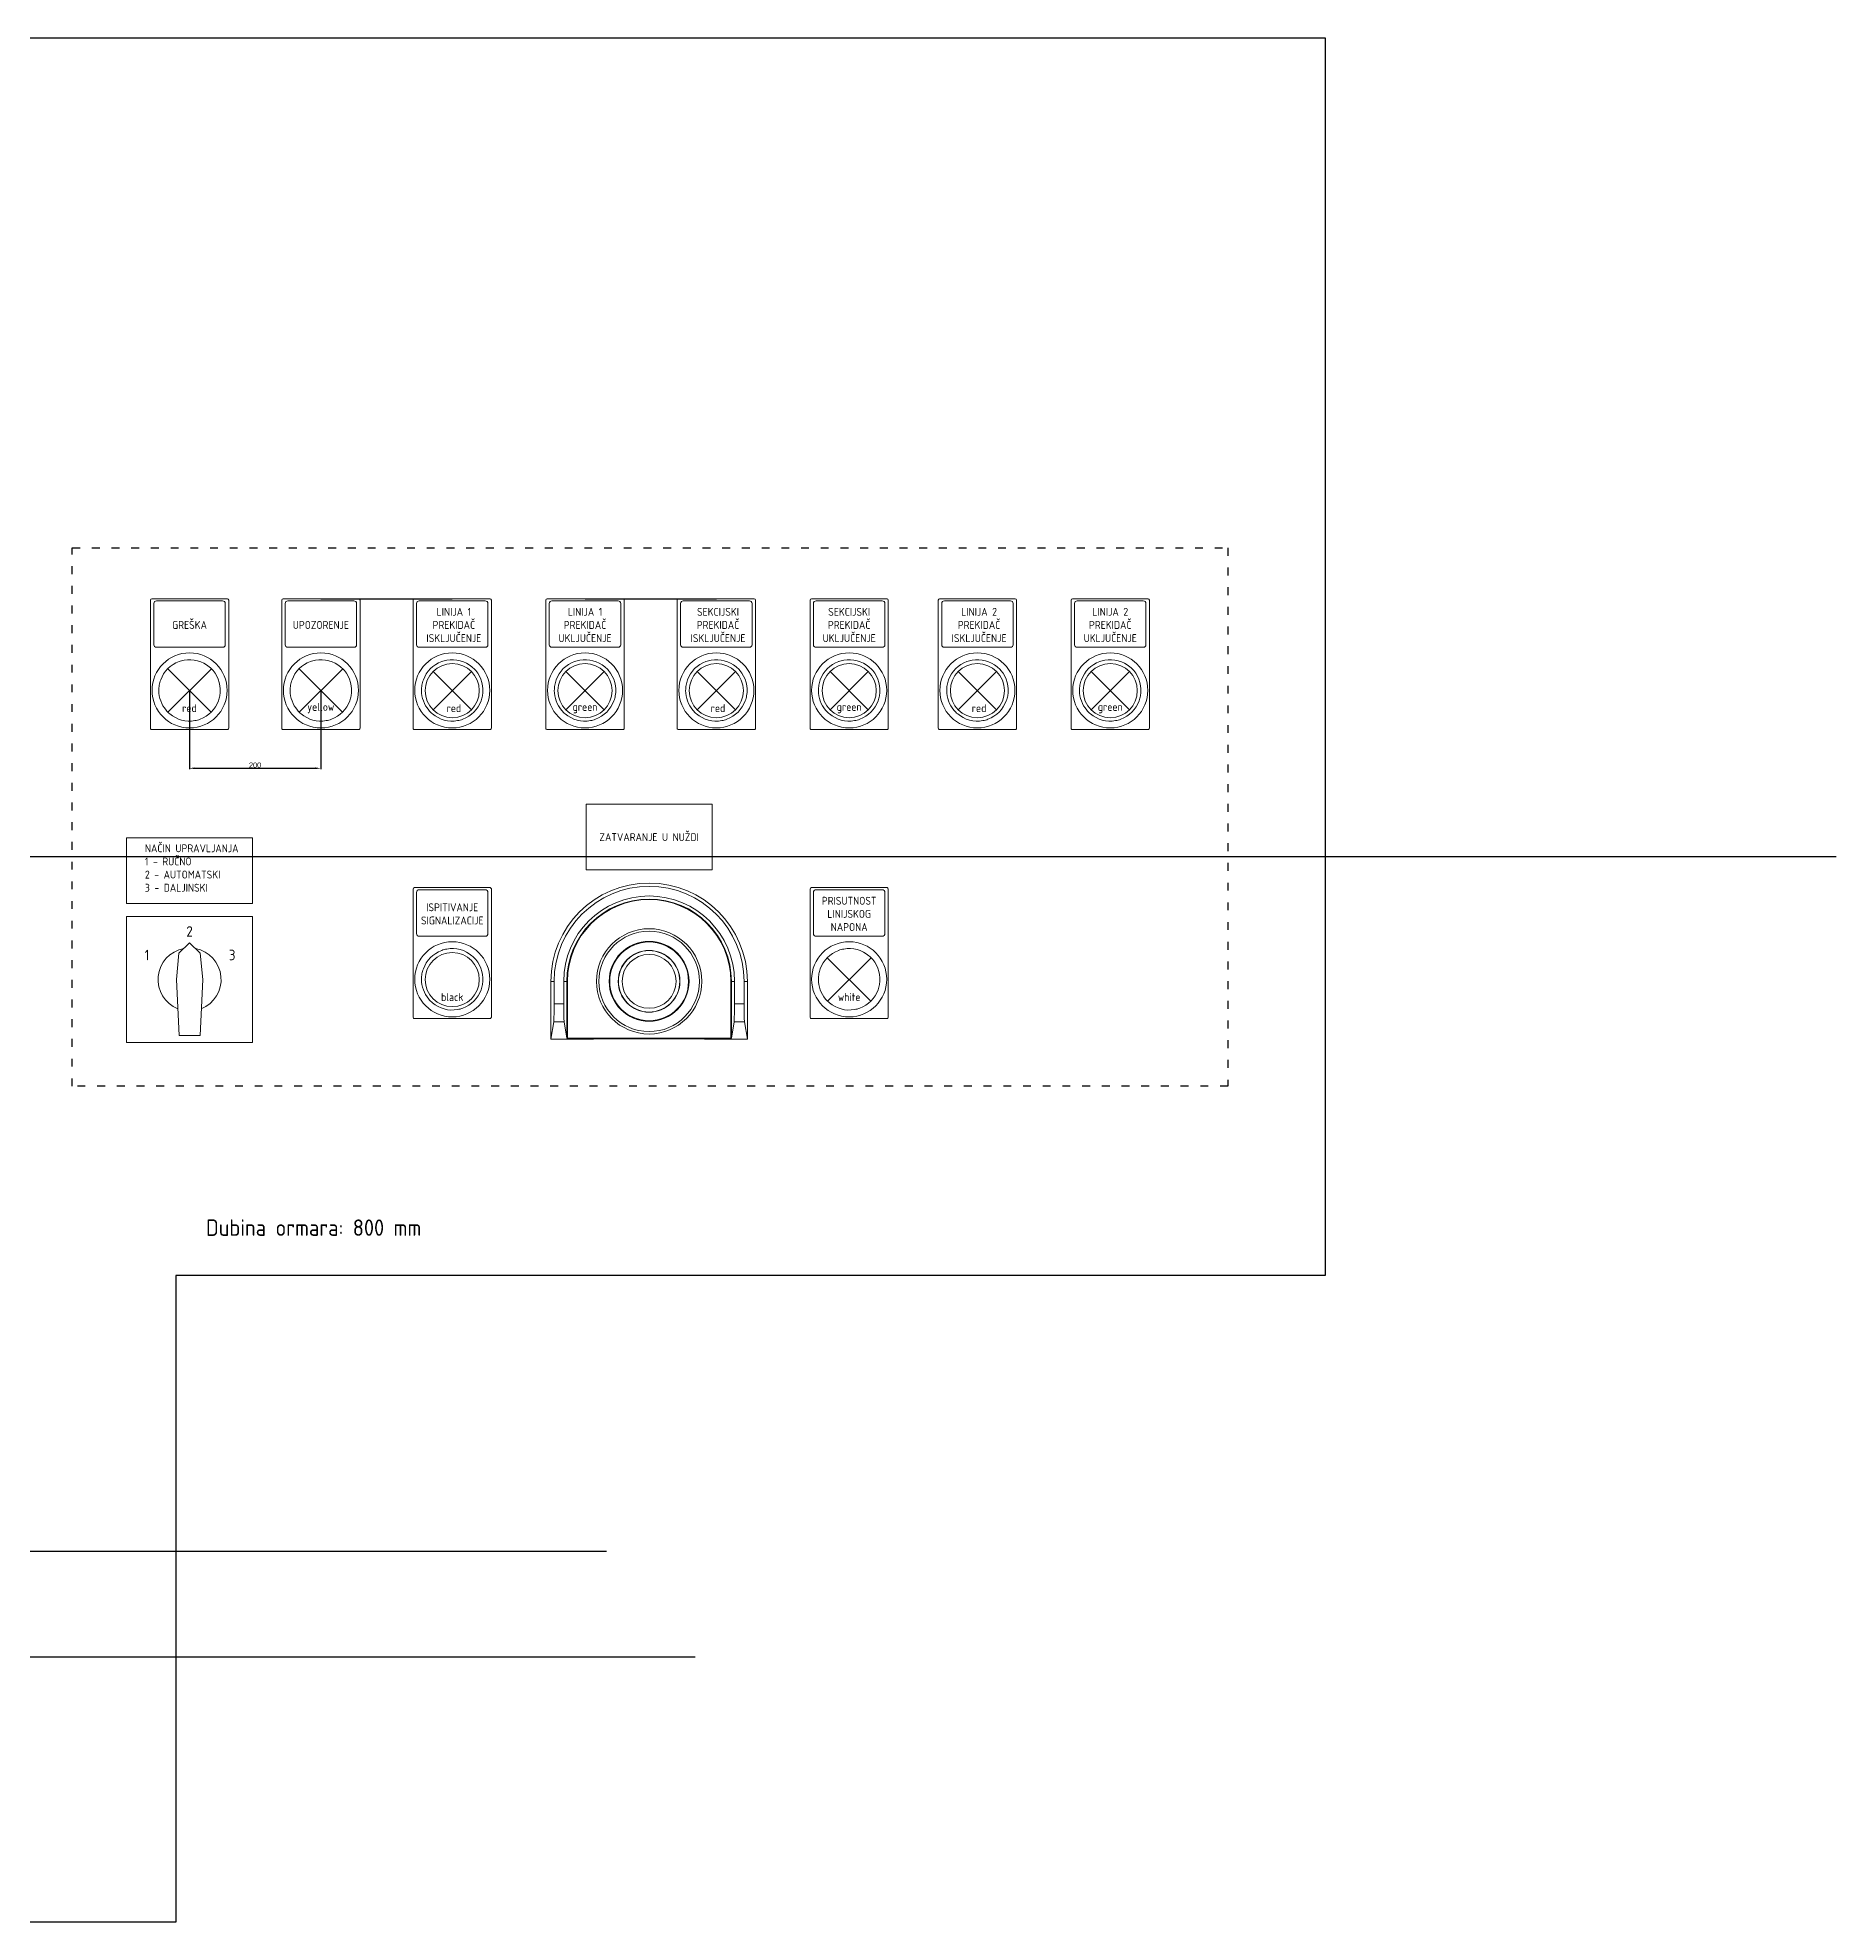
# Model space of a CAD drawing. Header units: millimetres. Extents: x 40929 to 57897, y 13592 to 43737.
# Drawn here: x 48548 to 51287, y 27312 to 30182 of the extents above; entities that cross this region are included whole.
import ezdxf
from ezdxf.enums import TextEntityAlignment as Align

# ---------------------------------------------------------------- set-up
doc = ezdxf.new("R2010")
doc.units = ezdxf.units.MM
doc.linetypes.add('ACAD_ISO03W100', pattern=[30, 12, -18])
doc.layers.add('! NO PLOT !', color=7, linetype='Continuous', true_color=0xff75dd, plot=False)
doc.layers.add('000-PI-Oprema', color=30, linetype='Continuous', lineweight=5)
doc.layers.add('000-PI_TEXT', color=7, linetype='Continuous')
doc.layers.add('AUT_TEXT', color=7, linetype='Continuous')
doc.styles.add('PI0', font='isocpeur.ttf', dxfattribs={"width": 0.9})
doc.styles.get("Standard").update_dxf_attribs({"font": 'arial.ttf'})
doc.dimstyles.new('ISO-25-lb', dxfattribs={"dimtxt": 8, "dimasz": 8, "dimexe": 1.25, "dimexo": 0.625, "dimtad": 1, "dimtxsty": 'Standard', "dimcen": 5, "dimadec": 0, "dimazin": 0, "dimtfac": 1, "dimtmove": 0, "dimatfit": 3, "dimfxl": 1, "dimarcsym": 0})

# ---------------------------------------------------------------- blocks, each defined once
blk = doc.blocks.new('ESD - 3SU1051-1BA20-0AA0')
at = {"layer": '000-PI-Oprema'}
for p, q in [((43979.33, 39069.15), (43980.57, 39069.15)), ((43979.33, 39047.15), (43979.33, 39069.15)), ((43980.57, 39060.65), (43980.57, 39069.15)), ((43984.23, 39069.15), (43985.4, 39069.15)), ((43984.23, 39060.65), (43984.23, 39069.15)), ((43985.4, 39069.15), (43985.6, 39069.15)), ((43985.4, 39047.58), (43985.4, 39069.15)), ((43985.6, 39047.55), (43985.6, 39069.15)), ((44047.85, 39069.15), (44048.05, 39069.15)), ((44047.85, 39047.55), (44047.85, 39069.15)), ((44048.05, 39069.15), (44049.23, 39069.15)), ((44048.05, 39047.58), (44048.05, 39069.15)), ((44049.23, 39060.65), (44049.23, 39069.15)), ((44052.88, 39069.15), (44054.13, 39069.15)), ((44052.88, 39060.65), (44052.88, 39069.15)), ((44054.13, 39047.15), (44054.13, 39069.15)), ((43979.33, 39047.15), (43980.41, 39053.74)), ((43980.41, 39053.74), (43984.38, 39053.74)), ((43980.57, 39060.65), (43984.23, 39060.65)), ((43985.4, 39047.58), (43984.38, 39053.74)), ((44048.05, 39047.58), (44049.07, 39053.74)), ((44049.07, 39053.74), (44053.04, 39053.74)), ((44049.23, 39060.65), (44052.88, 39060.65)), ((44054.13, 39047.15), (44053.04, 39053.74)), ((43979.33, 39047.15), (43995.6, 39047.15)), ((43985.6, 39047.55), (44047.85, 39047.55)), ((43995.54, 39047.21), (44037.91, 39047.21)), ((44037.85, 39047.15), (44054.13, 39047.15))]:
    blk.add_line(p, q, dxfattribs=at)
for points in [[(43980.41, 39053.74), (43980.45, 39054.1), (43980.48, 39054.72), (43980.51, 39055.59), (43980.54, 39056.67), (43980.55, 39057.9), (43980.57, 39059.25), (43980.57, 39060.65)], [(43984.23, 39060.65), (43984.23, 39059.25), (43984.24, 39057.9), (43984.26, 39056.67), (43984.28, 39055.59), (43984.31, 39054.72), (43984.34, 39054.1), (43984.38, 39053.74)], [(44049.07, 39053.74), (44049.11, 39054.1), (44049.14, 39054.72), (44049.17, 39055.59), (44049.19, 39056.67), (44049.21, 39057.9), (44049.22, 39059.25), (44049.23, 39060.65)], [(44052.88, 39060.65), (44052.89, 39059.25), (44052.9, 39057.9), (44052.91, 39056.67), (44052.94, 39055.59), (44052.97, 39054.72), (44053, 39054.1), (44053.04, 39053.74)], [(43985.4, 39047.58), (43985.4, 39047.57), (43985.42, 39047.56), (43985.43, 39047.56), (43985.46, 39047.55), (43985.49, 39047.55), (43985.52, 39047.55), (43985.56, 39047.55), (43985.6, 39047.55)], [(44047.85, 39047.55), (44047.89, 39047.55), (44047.93, 39047.55), (44047.96, 39047.55), (44047.99, 39047.55), (44048.02, 39047.56), (44048.04, 39047.56), (44048.05, 39047.57), (44048.05, 39047.58)]]:
    blk.add_lwpolyline(points, dxfattribs=at)
for radius in [20.05, 19.13, 15.2, 15, 11.75, 11.68, 10.25]:
    blk.add_circle((44016.73, 39069.15), radius, dxfattribs=at)
for radius, start, end in [(37.4, 0, 180), (36.16, 0, 180), (32.5, 0, 180), (31.33, 0, 180), (31.13, 0, 180), (30.5, 225.99624, 226.16782), (30.5, 313.83218, 314.00376)]:
    blk.add_arc((44016.73, 39069.15), radius, start, end, dxfattribs=at)
blk = doc.blocks.new('*D308')
at = {"layer": '! NO PLOT !', "color": 0, "linetype": 'Continuous', "lineweight": -2, "ltscale": 0.25, "transparency": 16777216}
for p, q in [((48778.6, 29186.6), (48778.6, 29067.9)), ((48978.6, 29187), (48978.6, 29067.9)), ((48786.6, 29069.2), (48970.6, 29069.2))]:
    blk.add_line(p, q, dxfattribs=at)
at = {"layer": '! NO PLOT !', "color": 0, "ltscale": 0.25, "transparency": 16777216}
for points in [[(48786.6, 29070.5), (48786.6, 29067.9), (48778.6, 29069.2)], [(48970.6, 29070.5), (48970.6, 29067.9), (48978.6, 29069.2)]]:
    blk.add_solid(points, dxfattribs=at)
at = {"layer": 'Defpoints', "color": 0, "ltscale": 0.25, "transparency": 16777216}
for p in [(48778.6, 29187.2), (48978.6, 29187.6), (48978.6, 29069.2)]:
    blk.add_point(p, dxfattribs=at)
at = {"layer": '! NO PLOT !', "color": 0, "ltscale": 0.25, "transparency": 16777216, "insert": (48878.6, 29073.9), "char_height": 8, "attachment_point": 5}
blk.add_mtext('200', dxfattribs=at)
blk = doc.blocks.new('Label_holder_rectangular')
at = {"layer": '000-PI-Oprema'}
for p, q in [((-14.9, -14.4), (-14.9, 34.400002)), ((-14.4, 34.900002), (14.4, 34.900002)), ((-13.6, 17.4), (-13.6, 33.099998)), ((-12.6, 34.099998), (12.6, 34.099998)), ((13.6, 17.4), (13.6, 33.099998)), ((14.9, -14.4), (14.9, 34.400002)), ((-12.6, 16.4), (12.6, 16.4)), ((-14.4, -14.9), (14.4, -14.9))]:
    blk.add_line(p, q, dxfattribs=at)
blk.add_circle((0, 0), 14.3, dxfattribs=at)
for centre, radius, start, end in [((-14.4, 34.4), 0.5, 89.999956, 179.999825), ((-12.6, 33.1), 1, 90.000022, 180.000087), ((12.6, 33.1), 1, 359.999913, 89.999978), ((14.4, 34.4), 0.5, 0.000175, 90.000044), ((-12.6, 17.4), 1, 180, 269.999978), ((12.6, 17.4), 1, 270.000022, 0), ((0, 0), 11.7, 109.999999, 160.000001), ((0, 0), 11.704999, 100, 110), ((0, 0), 11.7, 50, 100), ((0, 0), 11.705, 40.000001, 49.999999), ((0, 0), 11.7, 350, 40), ((0, 0), 11.7, 170, 180), ((0, 0), 11.7, 180, 220), ((0, 0), 11.705, 160, 170), ((0, 0), 11.7, 289.999999, 340.000001), ((0, 0), 11.705, 340, 350), ((0, 0), 11.705, 220.000001, 229.999999), ((0, 0), 11.7, 230, 280), ((0, 0), 11.704999, 280, 290), ((-14.4, -14.4), 0.5, 180, 270.000044), ((14.4, -14.4), 0.5, 269.999956, 0)]:
    blk.add_arc(centre, radius, start, end, dxfattribs=at)

msp = doc.modelspace()

# ---------------------------------------------------------------- linework, layer by layer
at = {"layer": '! NO PLOT !', "ltscale": 0.25}
for p, q in [((48978.825, 29327.429), (49178.825, 29327.429)), ((49381.071, 29327.429, 0), (49581.071, 29327.429, 0)), ((47885.306, 28934.947), (51286.563, 28934.947)), ((49413.913, 27876.568), (46034.267, 27876.568)), ((49548.895, 27715.568), (46135.546, 27715.568))]:
    msp.add_line(p, q, dxfattribs=at)
msp.add_lwpolyline([(48757.931, 27311.771), (46607.931, 27311.771), (46607.931, 30181.771), (50507.931, 30181.771), (50507.931, 28296.771), (48757.931, 28296.771), (48757.931, 27311.771)], dxfattribs=at)
at = {"layer": '000-PI-Oprema'}
for p, q in [((48745.533, 29220.721), (48811.717, 29154.537)), ((48812.117, 29220.721), (48745.933, 29154.537)), ((48945.533, 29220.721), (49011.717, 29154.537)), ((49012.117, 29220.721), (48945.933, 29154.537)), ((49149.692, 29216.562), (49207.958, 29158.297)), ((49207.958, 29216.562), (49149.692, 29158.297)), ((49351.939, 29216.562, 0), (49410.204, 29158.297, 0)), ((49410.204, 29216.562, 0), (49351.939, 29158.297, 0)), ((49551.939, 29216.562, 0), (49610.204, 29158.297, 0)), ((49610.204, 29216.562, 0), (49551.939, 29158.297, 0)), ((49754.185, 29216.562, 0), (49812.45, 29158.297, 0)), ((49812.45, 29216.562, 0), (49754.185, 29158.297, 0)), ((49949.492, 29216.562), (50007.757, 29158.297)), ((50007.757, 29216.562), (49949.492, 29158.297)), ((50151.738, 29216.562, 0), (50210.003, 29158.297, 0)), ((50210.003, 29216.562, 0), (50151.738, 29158.297, 0)), ((48762.647, 28787.429), (48758.825, 28747.429)), ((48762.647, 28787.429), (48778.825, 28803.429)), ((48778.825, 28803.429), (48795.003, 28787.429)), ((48798.825, 28747.429), (48795.003, 28787.429)), ((49750.026, 28780.721, 0), (49816.21, 28714.537, 0)), ((49816.61, 28780.721, 0), (49750.426, 28714.537, 0)), ((48758.825, 28747.429), (48762.825, 28662.175)), ((48794.825, 28662.175), (48798.825, 28747.429)), ((48762.825, 28662.175), (48794.825, 28662.175))]:
    msp.add_line(p, q, dxfattribs=at)
for points in [[(49382.625, 29014.329), (49574.625, 29014.329), (49574.625, 28914.329), (49382.625, 28914.329)], [(48682.825, 28963.429), (48874.825, 28963.429), (48874.825, 28863.429), (48682.825, 28863.429)], [(48682.825, 28651.429), (48874.825, 28651.429), (48874.825, 28843.429), (48682.825, 28843.429)]]:
    msp.add_lwpolyline(points, close=True, dxfattribs=at)
for centre in [(49178.825, 29187.429), (49381.071, 29187.429, 0), (49581.071, 29187.429, 0), (49783.318, 29187.429, 0), (49978.625, 29187.429), (50180.871, 29187.429, 0), (49178.825, 28747.429)]:
    msp.add_circle(centre, 41.2, dxfattribs=at)
for start, end in [(100.731385, 248.090778), (291.909222, 79.268615)]:
    msp.add_arc((48778.825, 28747.429), 48, start, end, dxfattribs=at)
at = {"layer": '000-PI_TEXT', "linetype": 'ACAD_ISO03W100'}
msp.add_lwpolyline([(48600.074, 29404.947), (50360.074, 29404.947), (50360.074, 28584.947), (48600.074, 28584.947)], close=True, dxfattribs=at)

# ---------------------------------------------------------------- block references
at = {"layer": '000-PI-Oprema', "linetype": 'ACAD_ISO03W100', "lineweight": 25, "ltscale": 0.25, "transparency": 33554687, "xscale": 4, "yscale": 4, "zscale": 4}
for p in [(48778.825, 29187.829), (48978.825, 29187.829), (49178.825, 29187.829), (49381.071, 29187.829, 0), (49581.071, 29187.829, 0), (49783.318, 29187.829, 0), (49978.625, 29187.829), (50180.871, 29187.829, 0), (49178.825, 28747.829), (49783.318, 28747.829, 0)]:
    msp.add_blockref('Label_holder_rectangular', p, dxfattribs=at)
at = {"layer": '000-PI-Oprema', "ltscale": 0.25, "xscale": 4, "yscale": 4, "zscale": 4}
msp.add_blockref('ESD - 3SU1051-1BA20-0AA0', (-126588.276, -127531.877), dxfattribs=at)

# ---------------------------------------------------------------- texts
at = {"layer": '! NO PLOT !', "char_height": 12, "width": 111.30987, "attachment_point": 5, "style": 'PI0'}
for s, insert in [('{\\fISOCPEUR|b0|i0|c238|p34;red}', (48778.625, 29160.816)), ('{\\fISOCPEUR|b0|i0|c238|p34;yellow}', (48978.625, 29160.816)), ('{\\fISOCPEUR|b0|i0|c238|p34;red}', (49181.325, 29160.816, 0)), ('{\\fISOCPEUR|b0|i0|c238|p34;green}', (49381.071, 29160.816, 0)), ('{\\fISOCPEUR|b0|i0|c238|p34;red}', (49583.571, 29160.816, 0)), ('{\\fISOCPEUR|b0|i0|c238|p34;green}', (49783.318, 29160.816, 0)), ('{\\fISOCPEUR|b0|i0|c238|p34;red}', (49981.125, 29160.816, 0)), ('{\\fISOCPEUR|b0|i0|c238|p34;green}', (50180.871, 29160.816, 0)), ('{\\fISOCPEUR|b0|i0|c238|p34;black}', (49178.825, 28720.816)), ('{\\fISOCPEUR|b0|i0|c238|p34;white}', (49783.318, 28720.816, 0))]:
    msp.add_mtext(s, dxfattribs=dict(at, insert=insert))
at = {"layer": '000-PI-Oprema', "style": 'PI0', "width": 0.9}
for s, p in [('2', (48778.825, 28820.752)), ('1', (48713.989, 28784.863)), ('3', (48843.661, 28784.863))]:
    msp.add_text(s, height=16, dxfattribs=at).set_placement(p, align=Align.MIDDLE_CENTER)
at = {"layer": '000-PI_TEXT', "char_height": 12, "attachment_point": 5, "style": 'PI0'}
for s, insert, width in [('{\\fISOCPEUR|b0|i0|c238|p34;LINIJA 1 PREKIDAČ\\PISKLJUČENJE}', (49181.325, 29287.429, 0), 111.30987), ('{\\fISOCPEUR|b0|i0|c238|p34;LINIJA 1 PREKIDAČ UKLJUČENJE}', (49381.071, 29287.429, 0), 98), ('{\\fISOCPEUR|b0|i0|c238|p34;SEKCIJSKI PREKIDAČ ISKLJUČENJE}', (49583.571, 29287.429, 0), 111.30987), ('{\\fISOCPEUR|b0|i0|c238|p34;SEKCIJSKI PREKIDAČ UKLJUČENJE}', (49783.318, 29287.429, 0), 98), ('{\\fISOCPEUR|b0|i0|c238|p34;LINIJA 2 PREKIDAČ ISKLJUČENJE}', (49981.125, 29287.429, 0), 111.30987), ('{\\fISOCPEUR|b0|i0|c238|p34;LINIJA 2 PREKIDAČ UKLJUČENJE}', (50180.871, 29287.429, 0), 98), ('{\\fISOCPEUR|b0|i0|c238|p34;GREŠKA}', (48778.825, 29287.429), 111.30987), ('{\\fISOCPEUR|b0|i0|c238|p34;UPOZORENJE}', (48978.825, 29287.429), 111.30987), ('{\\fISOCPEUR|b0|i0|c238|p34;PRISUTNOST LINIJSKOG NAPONA}', (49783.318, 28847.429, 0), 111.30987), ('{\\fISOCPEUR|b0|i0|c238|p34;ISPITIVANJE SIGNALIZACIJE}', (49178.825, 28847.429), 98)]:
    msp.add_mtext(s, dxfattribs=dict(at, insert=insert, width=width))
at = {"layer": '000-PI_TEXT', "linetype": 'Continuous', "char_height": 12, "attachment_point": 4, "style": 'PI0'}
for s, insert, width in [('\\pxqc;{\\fISOCPEUR|b0|i0|c238|p34;ZATVARANJE U NUŽDI}', (49382.625, 28964.329), 192), ('NAČIN UPRAVLJANJA\\P1 - R{\\fISOCPEUR|b0|i0|c238|p34;UČNO}\\P2 - {\\fISOCPEUR|b0|i0|c238|p34;AUTOMATSKI}\\P3 - {\\fISOCPEUR|b0|i0|c238|p34;DALJINSKI}', (48710.808, 28917.294), 232.8632)]:
    msp.add_mtext(s, dxfattribs=dict(at, insert=insert, width=width))
at = {"layer": 'AUT_TEXT', "style": 'PI0', "width": 0.9}
msp.add_text('Dubina ormara: 800 mm', height=25, dxfattribs=at).set_placement((48967.813, 28369.694), align=Align.MIDDLE)

# ---------------------------------------------------------------- dimensions: what is measured, and where the dimension line sits
at = {"layer": '! NO PLOT !', "ltscale": 0.25}
dim = msp.add_linear_dim(base=(48978.625, 29069.195), p1=(48778.625, 29187.229), p2=(48978.625, 29187.629), dimstyle='ISO-25-lb', dxfattribs=at)
dim.commit()
dim.dimension.update_dxf_attribs({"geometry": '*D308', "text_midpoint": (48878.625, 29073.905)})

doc.saveas('drawing.dxf')
